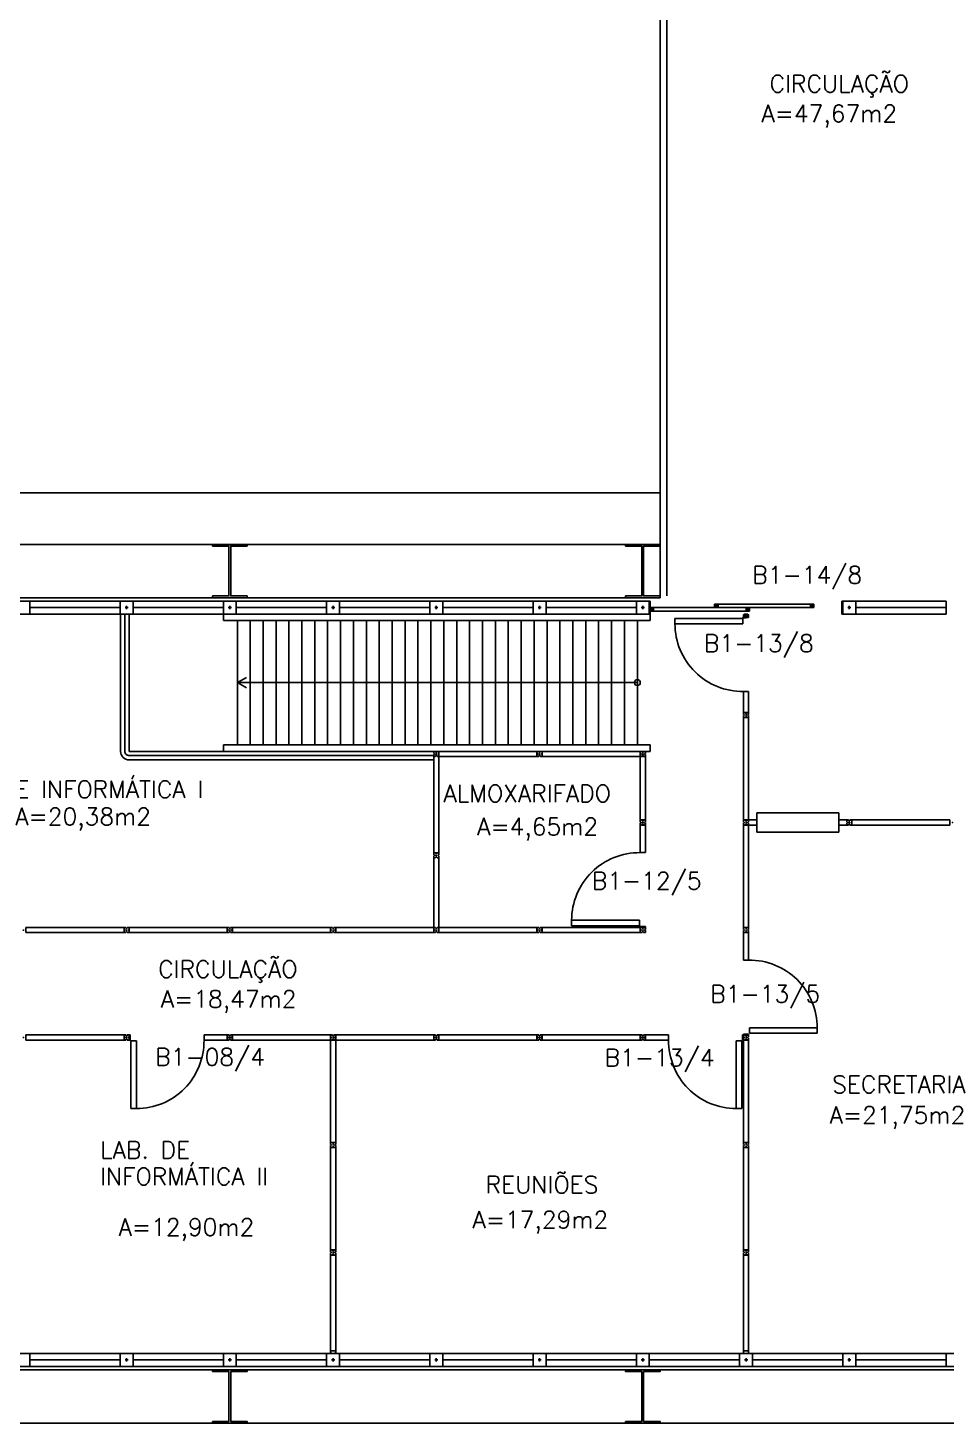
# Model space of a CAD drawing. Header units: centimetres. Extents: x -29 to 78, y -13 to 56.
# Drawn here: x -20.93 to -10.26, y 17.19 to 33.41 of the extents above; entities that cross this region are included whole.
import ezdxf
from ezdxf.enums import TextEntityAlignment as Align

# ---------------------------------------------------------------- set-up
doc = ezdxf.new("R2010")
doc.units = ezdxf.units.CM
doc.header["$LTSCALE"] = 0.01
doc.header["$MEASUREMENT"] = 0
doc.layers.get('0').update_dxf_attribs({"color": 1, "linetype": 'CONTINUOUS'})
for name, color, linetype in [('ALV', 2, 'CONTINUOUS'), ('AREA', 2, 'CONTINUOUS'), ('DIV', 2, 'CONTINUOUS'), ('ENDEREÇO', 2, 'CONTINUOUS'), ('ESC', 1, 'CONTINUOUS'), ('ESQUA', 1, 'CONTINUOUS'), ('ESTRUTURA', 3, 'CONTINUOUS'), ('PORTA', 2, 'CONTINUOUS'), ('TEXTO', 2, 'CONTINUOUS')]:
    doc.layers.add(name, color=color, linetype=linetype)
doc.styles.add('UNB-100', font='simplex.shx', dxfattribs={"height": 0.2})

# ---------------------------------------------------------------- blocks, each defined once
blk = doc.blocks.new('VIGTA')
for p, q in [((0, 0.62), (4.4, 0.62)), ((0, 0), (4.4, 0))]:
    blk.add_line(p, q)
blk = doc.blocks.new('MTT')
at = {"color": 2}
for p, q in [((-0.008, 0.03), (-0.03, 0.03)), ((-0.03, 0.03), (-0.03, 0.006)), ((-0.0205, 0.006), (-0.03, 0.006)), ((-0.0205, -0.006), (-0.0205, 0.006)), ((-0.008, 0.03), (-0.008, 0.02)), ((-0.008, 0.02), (0.008, 0.02)), ((-0.0051, 0), (0.0051, 0)), ((0, -0.0051), (0, 0.0051)), ((0.008, 0.03), (0.03, 0.03)), ((0.008, 0.03), (0.008, 0.02)), ((0.0205, -0.006), (0.0205, 0.006)), ((0.0205, 0.006), (0.03, 0.006)), ((0.03, 0.006), (0.03, 0.03)), ((-0.0205, -0.006), (-0.03, -0.006)), ((-0.03, -0.03), (-0.03, -0.006)), ((-0.008, -0.03), (-0.03, -0.03)), ((-0.008, -0.02), (0.008, -0.02)), ((-0.008, -0.03), (-0.008, -0.02)), ((0.008, -0.03), (0.008, -0.02)), ((0.008, -0.03), (0.03, -0.03)), ((0.0205, -0.006), (0.03, -0.006)), ((0.03, -0.006), (0.03, -0.03))]:
    blk.add_line(p, q, dxfattribs=at)
blk = doc.blocks.new('DIV12')
for p, q in [((-0.0051, 0), (0.0051, 0)), ((0, -0.0051), (0, 0.0051)), ((0.03, 0.03), (1.17, 0.03)), ((0.03, 0.03), (0.03, -0.03)), ((0.03, 0.009), (0.03, 0.027)), ((1.17, 0.03), (1.17, -0.03)), ((1.1949, 0), (1.2051, 0)), ((1.2051, 0), (1.1949, 0)), ((1.2, -0.0051), (1.2, 0.0051)), ((0.03, -0.03), (0.03, -0.009)), ((0.03, -0.009), (0.03, -0.027)), ((0.03, -0.03), (1.17, -0.03))]:
    blk.add_line(p, q)
blk = doc.blocks.new('DIV125')
for p, q in [((-0.03, 1.22), (0.03, 1.22)), ((-0.03, 0.03), (-0.03, 1.22)), ((0.0051, 1.25), (-0.0051, 1.25)), ((0, 1.2551), (0, 1.2449)), ((0, 1.2449), (0, 1.2551)), ((0.03, 0.03), (0.03, 1.22)), ((-0.03, 0.03), (0.03, 0.03)), ((-0.009, 0.03), (-0.027, 0.03)), ((0.0051, 0), (-0.0051, 0)), ((0, -0.0051), (0, 0.0051)), ((0.009, 0.03), (0.027, 0.03)), ((0.03, 0.03), (0.009, 0.03))]:
    blk.add_line(p, q)
blk = doc.blocks.new('IMTT125')
for p, q in [((-0.03, -0.083), (-0.03, -0.105)), ((-0.03, -0.083), (-0.02, -0.083)), ((-0.03, -1.22), (-0.03, -0.105)), ((-0.03, -0.105), (0.03, -0.105)), ((-0.02, -0.083), (-0.02, -0.075)), ((0.02, -0.075), (-0.02, -0.075)), ((0, -0.0801), (0, -0.0699)), ((0.02, -0.083), (0.02, -0.075)), ((0.03, -0.083), (0.02, -0.083)), ((0.03, -0.083), (0.03, -0.105)), ((0.03, -1.22), (0.03, -0.105)), ((-0.03, -1.22), (0.03, -1.22)), ((-0.009, -1.22), (-0.027, -1.22)), ((0.0051, -1.25), (-0.0051, -1.25)), ((0, -1.2551), (0, -1.2449)), ((0.03, -1.22), (0.009, -1.22)), ((0.009, -1.22), (0.027, -1.22))]:
    blk.add_line(p, q)
blk = doc.blocks.new('ESC2')
for p, q in [((-4.875, -0.075), (0.087, -0.075)), ((-4.875, -0.075), (-4.875, -0.152)), ((0.087, -0.152), (-4.875, -0.152)), ((-4.713, -1.595), (-4.713, -0.152)), ((-4.563, -1.595), (-4.563, -0.152)), ((-4.413, -1.595), (-4.413, -0.152)), ((-4.263, -1.595), (-4.263, -0.152)), ((-4.113, -1.595), (-4.113, -0.152)), ((-3.963, -1.595), (-3.963, -0.152)), ((-3.813, -1.595), (-3.813, -0.152)), ((-3.663, -1.595), (-3.663, -0.152)), ((-3.513, -1.595), (-3.513, -0.152)), ((-3.363, -1.595), (-3.363, -0.152)), ((-3.213, -1.595), (-3.213, -0.152)), ((-3.063, -1.595), (-3.063, -0.152)), ((-2.913, -1.595), (-2.913, -0.152)), ((-2.763, -1.595), (-2.763, -0.152)), ((-2.613, -1.595), (-2.613, -0.152)), ((-2.463, -1.595), (-2.463, -0.152)), ((-2.313, -1.595), (-2.313, -0.152)), ((-2.163, -1.595), (-2.163, -0.152)), ((-2.013, -1.595), (-2.013, -0.152)), ((-1.863, -1.595), (-1.863, -0.152)), ((-1.713, -1.595), (-1.713, -0.152)), ((-1.563, -1.595), (-1.563, -0.152)), ((-1.413, -1.595), (-1.413, -0.152)), ((-1.263, -1.595), (-1.263, -0.152)), ((-1.113, -1.595), (-1.113, -0.152)), ((-0.963, -1.595), (-0.963, -0.152)), ((-0.813, -1.595), (-0.813, -0.152)), ((-0.663, -1.595), (-0.663, -0.152)), ((-0.513, -1.595), (-0.513, -0.152)), ((-0.363, -1.595), (-0.363, -0.152)), ((-0.213, -1.595), (-0.213, -0.152)), ((-0.063, -1.595), (-0.063, -0.152)), ((0.087, -0.152), (0.087, -0.075)), ((-4.875, -1.595), (-4.875, -1.672)), ((0.087, -1.595), (-4.875, -1.595)), ((0.087, -1.672), (0.087, -1.595)), ((0.087, -1.672), (-4.875, -1.672))]:
    blk.add_line(p, q)
blk = doc.blocks.new('PD12')
at = {"color": 2}
for p, q in [((-0.05, 0.827), (-0.113, 0.827)), ((-0.113, 0.827), (-0.113, 0.04)), ((-0.05, 0.04), (-0.05, 0.827)), ((-1.205, 0), (-1.195, 0)), ((-1.2, -0.005), (-1.2, 0.005)), ((-1.17, 0.03), (-1.17, -0.03)), ((-1.17, 0.03), (-0.9, 0.03)), ((-1.17, 0.009), (-1.17, 0.027)), ((-0.9, 0.03), (-0.9, -0.03)), ((-0.113, 0.04), (-0.05, 0.04)), ((-0.04, 0.03), (-0.04, -0.03)), ((-0.04, 0.03), (-0.03, 0.03)), ((-0.03, 0.03), (-0.03, -0.03)), ((0.005, 0), (-0.005, 0)), ((-0.005, 0), (0.005, 0)), ((0, -0.005), (0, 0.005)), ((-1.17, -0.009), (-1.17, -0.027)), ((-1.17, -0.03), (-1.17, -0.009)), ((-1.17, -0.03), (-0.9, -0.03)), ((-0.04, -0.03), (-0.03, -0.03))]:
    blk.add_line(p, q, dxfattribs=at)
at = {"color": 1}
blk.add_arc((-0.113, 0.04), 0.787, 90, 180.7004, dxfattribs=at)
blk = doc.blocks.new('PE125')
at = {"color": 2}
for p, q in [((0, -0.005), (0, 0.005)), ((0, 0.005), (0, -0.005)), ((-0.03, -0.04), (-0.03, -0.03)), ((0.03, -0.03), (-0.03, -0.03)), ((0.03, -0.04), (-0.03, -0.04)), ((-0.006, -0.023), (-0.006, -0.029)), ((-0.005, 0), (0.005, 0)), ((-0.005, -0.023), (-0.005, -0.028)), ((0.005, -0.03), (-0.005, -0.03)), ((-0.004, -0.021), (0.004, -0.021)), ((-0.004, -0.022), (0.004, -0.022)), ((0.004, -0.029), (-0.004, -0.029)), ((0, -0.04), (0, -0.042)), ((0.031, -0.042), (0, -0.042)), ((0.005, -0.023), (0.005, -0.028)), ((0.006, -0.023), (0.006, -0.029)), ((0.035, -0.04), (0.009, -0.04)), ((0.03, -0.04), (0.03, -0.03)), ((0.038, -0.048), (0.038, -0.081)), ((0.04, -0.081), (0.038, -0.081)), ((0.04, -0.045), (0.04, -0.071)), ((0.04, -0.113), (0.04, -0.05)), ((0.04, -0.05), (0.827, -0.05)), ((0.827, -0.113), (0.04, -0.113)), ((0.827, -0.05), (0.827, -0.113)), ((0.03, -0.9), (-0.03, -0.9)), ((-0.03, -1.22), (-0.03, -0.9)), ((0.03, -1.22), (0.03, -0.9)), ((-0.03, -1.22), (-0.009, -1.22)), ((0.03, -1.22), (-0.03, -1.22)), ((-0.009, -1.22), (-0.027, -1.22)), ((-0.006, -1.228), (-0.006, -1.221)), ((0.005, -1.22), (-0.005, -1.22)), ((-0.005, -1.228), (-0.005, -1.222)), ((-0.005, -1.25), (0.005, -1.25)), ((0.004, -1.221), (-0.004, -1.221)), ((-0.004, -1.229), (0.004, -1.229)), ((-0.004, -1.23), (0.004, -1.23)), ((0, -1.255), (0, -1.245)), ((0.005, -1.228), (0.005, -1.222)), ((0.006, -1.228), (0.006, -1.221)), ((0.009, -1.22), (0.027, -1.22))]:
    blk.add_line(p, q, dxfattribs=at)
blk.add_circle((0.035, -0.045), 0.00461, dxfattribs=at)
for centre, radius, start, end in [((-0.004, -0.023), 0.002, 90, 180), ((-0.005, -0.029), 0.001, 180, 270), ((-0.004, -0.023), 0.001, 90, 180), ((-0.004, -0.028), 0.001, 180, 270), ((0.004, -0.023), 0.002, 0, 90), ((0.004, -0.023), 0.001, 360, 90), ((0.004, -0.028), 0.001, 270, 360), ((0.005, -0.029), 0.001, 270, 360), ((-0.005, -1.221), 0.001, 90, 180), ((-0.004, -1.228), 0.002, 180, 270), ((-0.004, -1.222), 0.001, 90, 180), ((-0.004, -1.228), 0.001, 180, 270), ((0.004, -1.222), 0.001, 0, 90), ((0.004, -1.228), 0.002, 270, 0), ((0.004, -1.228), 0.001, 270, 0), ((0.005, -1.221), 0.001, 0, 90)]:
    blk.add_arc(centre, radius, start, end, dxfattribs=at)
at = {"color": 1}
blk.add_arc((0.04, -0.113), 0.787, 269.2996, 0, dxfattribs=at)
blk = doc.blocks.new('PE12')
at = {"color": 2}
for p, q in [((0.05, 0.04), (0.05, 0.827)), ((0.05, 0.827), (0.113, 0.827)), ((0.113, 0.827), (0.113, 0.04)), ((-0.005, 0), (0.005, 0)), ((0.005, 0), (-0.005, 0)), ((0, -0.005), (0, 0.005)), ((0.03, 0.03), (0.03, -0.03)), ((0.04, 0.03), (0.03, 0.03)), ((0.04, 0.03), (0.04, -0.03)), ((0.113, 0.04), (0.05, 0.04)), ((1.17, 0.03), (0.9, 0.03)), ((0.9, 0.03), (0.9, -0.03)), ((1.17, 0.03), (1.17, -0.03)), ((1.17, 0.009), (1.17, 0.027)), ((1.205, 0), (1.195, 0)), ((1.2, -0.005), (1.2, 0.005)), ((0.04, -0.03), (0.03, -0.03)), ((1.17, -0.03), (0.9, -0.03)), ((1.17, -0.009), (1.17, -0.027)), ((1.17, -0.03), (1.17, -0.009))]:
    blk.add_line(p, q, dxfattribs=at)
at = {"color": 1}
blk.add_arc((0.113, 0.04), 0.787, 359.2996, 90, dxfattribs=at)

msp = doc.modelspace()

# ---------------------------------------------------------------- linework, layer by layer
for p, q in [((-28.383, 28.008), (-13.583, 28.008)), ((-18.496, 25.8), (-18.389, 25.859)), ((-13.846, 25.8), (-18.496, 25.8)), ((-18.496, 25.8), (-18.389, 25.741))]:
    msp.add_line(p, q)
msp.add_lwpolyline([(-16.213, 25.001), (-19.753, 25.001), (-19.753, 26.598)])
msp.add_circle((-13.846, 25.8), 0.0338)
at = {"layer": 'ALV'}
for p, q in [((-13.503, 37.008), (-13.503, 26.808)), ((-13.583, 36.988), (-13.583, 26.808))]:
    msp.add_line(p, q, dxfattribs=at)
at = {"layer": 'DIV'}
for p, q in [((-12.622, 26.547), (-13.41, 26.547)), ((-13.41, 26.484), (-12.622, 26.484)), ((-12.622, 26.552), (-12.622, 26.526)), ((-12.622, 26.484), (-12.622, 26.547)), ((-12.622, 26.516), (-12.62, 26.516)), ((-12.62, 26.549), (-12.62, 26.516)), ((-12.618, 26.557), (-12.592, 26.557)), ((-12.614, 26.555), (-12.583, 26.555)), ((-12.613, 26.587), (-12.613, 26.571)), ((-12.613, 26.568), (-12.553, 26.568)), ((-12.613, 26.557), (-12.613, 26.567)), ((-12.613, 26.567), (-12.553, 26.567)), ((-12.613, 26.557), (-12.553, 26.557)), ((-12.611, 26.586), (-12.611, 26.572)), ((-12.61, 26.59), (-12.603, 26.59)), ((-12.61, 26.568), (-12.592, 26.568)), ((-12.609, 26.588), (-12.603, 26.588)), ((-12.609, 26.57), (-12.593, 26.57)), ((-12.603, 26.583), (-12.603, 26.595)), ((-12.601, 26.583), (-12.601, 26.595)), ((-12.566, 26.598), (-12.6, 26.598)), ((-12.584, 26.58), (-12.6, 26.58)), ((-12.566, 26.597), (-12.599, 26.597)), ((-12.583, 26.581), (-12.599, 26.581)), ((-12.591, 26.577), (-12.591, 26.572)), ((-12.589, 26.576), (-12.589, 26.571)), ((-12.589, 26.576), (-12.589, 26.569)), ((-12.589, 26.574), (-12.589, 26.568)), ((-12.578, 26.597), (-12.588, 26.597)), ((-12.588, 26.576), (-12.588, 26.57)), ((-12.588, 26.574), (-12.588, 26.569)), ((-12.588, 26.568), (-12.578, 26.568)), ((-12.588, 26.567), (-12.578, 26.567)), ((-12.583, 26.578), (-12.587, 26.578)), ((-12.579, 26.578), (-12.587, 26.578)), ((-12.579, 26.577), (-12.587, 26.577)), ((-12.579, 26.576), (-12.587, 26.576)), ((-12.579, 26.575), (-12.587, 26.575)), ((-12.587, 26.569), (-12.579, 26.569)), ((-12.587, 26.568), (-12.579, 26.568)), ((-12.585, 26.578), (-12.584, 26.579)), ((-12.583, 26.587), (-12.584, 26.579)), ((-12.582, 26.58), (-12.584, 26.58)), ((-12.583, 26.593), (-12.583, 26.604)), ((-12.583, 26.592), (-12.583, 26.602)), ((-12.583, 26.602), (-12.583, 26.592)), ((-12.583, 26.587), (-12.582, 26.579)), ((-12.583, 26.586), (-12.583, 26.586)), ((-12.582, 26.585), (-12.583, 26.585)), ((-12.582, 26.584), (-12.583, 26.584)), ((-12.582, 26.583), (-12.583, 26.583)), ((-12.582, 26.582), (-12.583, 26.582)), ((-12.582, 26.581), (-12.583, 26.581)), ((-12.582, 26.579), (-12.583, 26.579)), ((-12.583, 26.578), (-12.583, 26.579)), ((-12.583, 26.557), (-12.583, 26.555)), ((-12.566, 26.581), (-12.582, 26.581)), ((-12.566, 26.58), (-12.582, 26.58)), ((-12.582, 26.578), (-12.582, 26.579)), ((-12.58, 26.578), (-12.582, 26.579)), ((-12.579, 26.578), (-12.582, 26.578)), ((-12.578, 26.576), (-12.578, 26.57)), ((-12.578, 26.574), (-12.578, 26.569)), ((-12.577, 26.576), (-12.577, 26.571)), ((-12.577, 26.576), (-12.577, 26.569)), ((-12.577, 26.574), (-12.577, 26.568)), ((-12.575, 26.577), (-12.575, 26.572)), ((-12.556, 26.568), (-12.574, 26.568)), ((-12.557, 26.57), (-12.573, 26.57)), ((-12.564, 26.583), (-12.564, 26.595)), ((-12.563, 26.583), (-12.563, 26.595)), ((-12.556, 26.59), (-12.563, 26.59)), ((-12.557, 26.588), (-12.563, 26.588)), ((-12.555, 26.586), (-12.555, 26.572)), ((-12.553, 26.587), (-12.553, 26.571)), ((-12.553, 26.557), (-12.553, 26.567)), ((-12.613, 25.697), (-12.553, 25.697)), ((-12.613, 25.453), (-12.613, 25.697)), ((-12.553, 25.453), (-12.553, 25.697)), ((-12.613, 25.453), (-12.553, 25.453)), ((-12.592, 25.453), (-12.61, 25.453)), ((-12.589, 25.446), (-12.589, 25.452)), ((-12.588, 25.453), (-12.578, 25.453)), ((-12.588, 25.446), (-12.588, 25.451)), ((-12.587, 25.452), (-12.579, 25.452)), ((-12.579, 25.445), (-12.587, 25.445)), ((-12.579, 25.444), (-12.587, 25.444)), ((-12.578, 25.446), (-12.578, 25.451)), ((-12.577, 25.446), (-12.577, 25.452)), ((-12.574, 25.453), (-12.556, 25.453)), ((-12.553, 25.453), (-12.574, 25.453)), ((-16.191, 25.001), (-16.213, 25.001)), ((-16.213, 25.001), (-16.213, 24.977)), ((-16.191, 25.001), (-16.191, 24.991)), ((-16.191, 24.991), (-16.175, 24.991)), ((-16.175, 25.001), (-16.153, 25.001)), ((-16.175, 25.001), (-16.175, 24.991)), ((-16.153, 24.977), (-16.153, 25.001)), ((-14.991, 25.001), (-15.013, 25.001)), ((-15.013, 25.001), (-15.013, 24.977)), ((-14.991, 25.001), (-14.991, 24.991)), ((-14.991, 24.991), (-14.975, 24.991)), ((-14.975, 25.001), (-14.953, 25.001)), ((-14.975, 25.001), (-14.975, 24.991)), ((-14.953, 24.977), (-14.953, 25.001)), ((-13.791, 25.001), (-13.813, 25.001)), ((-13.813, 25.001), (-13.813, 24.977)), ((-13.791, 25.001), (-13.791, 24.991)), ((-13.791, 24.991), (-13.775, 24.991)), ((-13.775, 25.001), (-13.753, 25.001)), ((-13.775, 25.001), (-13.775, 24.991)), ((-13.753, 24.977), (-13.753, 25.001)), ((-16.203, 24.977), (-16.213, 24.977)), ((-16.203, 24.965), (-16.213, 24.965)), ((-16.213, 24.941), (-16.213, 24.965)), ((-16.191, 24.941), (-16.213, 24.941)), ((-16.213, 23.821), (-16.213, 24.941)), ((-16.203, 24.965), (-16.203, 24.977)), ((-16.191, 24.951), (-16.175, 24.951)), ((-16.191, 24.941), (-16.191, 24.951)), ((-16.188, 24.971), (-16.178, 24.971)), ((-16.183, 24.966), (-16.183, 24.977)), ((-16.175, 24.941), (-16.175, 24.951)), ((-16.175, 24.941), (-16.153, 24.941)), ((-16.162, 24.965), (-16.162, 24.977)), ((-16.162, 24.977), (-16.153, 24.977)), ((-16.162, 24.965), (-16.153, 24.965)), ((-16.153, 24.965), (-16.153, 24.941)), ((-16.153, 23.821), (-16.153, 24.941)), ((-15.003, 24.977), (-15.013, 24.977)), ((-15.003, 24.965), (-15.013, 24.965)), ((-15.013, 24.941), (-15.013, 24.965)), ((-14.991, 24.941), (-15.013, 24.941)), ((-15.003, 24.965), (-15.003, 24.977)), ((-14.991, 24.951), (-14.975, 24.951)), ((-14.991, 24.941), (-14.991, 24.951)), ((-14.988, 24.971), (-14.978, 24.971)), ((-14.983, 24.966), (-14.983, 24.977)), ((-14.975, 24.941), (-14.975, 24.951)), ((-14.975, 24.941), (-14.953, 24.941)), ((-14.962, 24.965), (-14.962, 24.977)), ((-14.962, 24.977), (-14.953, 24.977)), ((-14.962, 24.965), (-14.953, 24.965)), ((-14.953, 24.965), (-14.953, 24.941)), ((-13.803, 24.977), (-13.813, 24.977)), ((-13.803, 24.965), (-13.813, 24.965)), ((-13.813, 24.941), (-13.813, 24.965)), ((-13.813, 24.203), (-13.813, 24.941)), ((-13.813, 24.941), (-13.753, 24.941)), ((-13.791, 24.941), (-13.813, 24.941)), ((-13.803, 24.965), (-13.803, 24.977)), ((-13.791, 24.951), (-13.775, 24.951)), ((-13.791, 24.941), (-13.791, 24.951)), ((-13.789, 24.949), (-13.789, 24.942)), ((-13.778, 24.971), (-13.788, 24.971)), ((-13.788, 24.971), (-13.778, 24.971)), ((-13.788, 24.949), (-13.788, 24.943)), ((-13.788, 24.941), (-13.778, 24.941)), ((-13.779, 24.951), (-13.787, 24.951)), ((-13.779, 24.95), (-13.787, 24.95)), ((-13.787, 24.942), (-13.779, 24.942)), ((-13.783, 24.966), (-13.783, 24.977)), ((-13.783, 24.977), (-13.783, 24.966)), ((-13.783, 24.966), (-13.783, 24.977)), ((-13.778, 24.949), (-13.778, 24.943)), ((-13.777, 24.949), (-13.777, 24.942)), ((-13.775, 24.941), (-13.775, 24.951)), ((-13.775, 24.941), (-13.753, 24.941)), ((-13.762, 24.965), (-13.762, 24.977)), ((-13.762, 24.977), (-13.753, 24.977)), ((-13.762, 24.965), (-13.753, 24.965)), ((-13.753, 24.965), (-13.753, 24.941)), ((-13.753, 24.203), (-13.753, 24.941)), ((-13.813, 24.203), (-13.753, 24.203)), ((-13.792, 24.203), (-13.81, 24.203)), ((-13.789, 24.196), (-13.789, 24.202)), ((-13.788, 24.203), (-13.778, 24.203)), ((-13.788, 24.196), (-13.788, 24.201)), ((-13.787, 24.202), (-13.779, 24.202)), ((-13.779, 24.195), (-13.787, 24.195)), ((-13.779, 24.194), (-13.787, 24.194)), ((-13.783, 24.168), (-13.783, 24.179)), ((-13.778, 24.196), (-13.778, 24.201)), ((-13.777, 24.196), (-13.777, 24.202)), ((-13.753, 24.203), (-13.774, 24.203)), ((-13.774, 24.203), (-13.756, 24.203)), ((-12.456, 24.203), (-12.553, 24.203)), ((-11.413, 24.203), (-11.506, 24.203)), ((-13.778, 24.173), (-13.788, 24.173)), ((-12.456, 24.143), (-12.553, 24.143)), ((-11.413, 24.143), (-11.506, 24.143)), ((-16.213, 23.821), (-16.153, 23.821)), ((-16.213, 22.953), (-16.213, 23.761)), ((-16.192, 23.821), (-16.21, 23.821)), ((-16.189, 23.813), (-16.189, 23.82)), ((-16.188, 23.821), (-16.178, 23.821)), ((-16.188, 23.813), (-16.188, 23.819)), ((-16.178, 23.791), (-16.188, 23.791)), ((-16.187, 23.82), (-16.179, 23.82)), ((-16.179, 23.812), (-16.187, 23.812)), ((-16.179, 23.811), (-16.187, 23.811)), ((-16.183, 23.786), (-16.183, 23.796)), ((-16.178, 23.813), (-16.178, 23.819)), ((-16.177, 23.813), (-16.177, 23.82)), ((-16.153, 23.821), (-16.174, 23.821)), ((-16.174, 23.821), (-16.156, 23.821)), ((-16.153, 23.761), (-16.153, 22.953)), ((-12.553, 22.893), (-12.613, 22.893)), ((-12.613, 22.893), (-12.613, 22.573)), ((-12.613, 22.893), (-12.592, 22.893)), ((-12.592, 22.893), (-12.61, 22.893)), ((-12.588, 22.923), (-12.578, 22.923)), ((-12.583, 22.929), (-12.583, 22.918)), ((-12.574, 22.893), (-12.556, 22.893)), ((-12.553, 22.893), (-12.553, 22.573)), ((-12.553, 22.573), (-12.613, 22.573)), ((-11.756, 21.786), (-12.543, 21.786)), ((-12.543, 21.786), (-12.543, 21.723)), ((-11.756, 21.723), (-11.756, 21.786)), ((-12.553, 21.713), (-12.613, 21.713)), ((-12.613, 21.713), (-12.613, 21.703)), ((-12.553, 21.703), (-12.613, 21.703)), ((-12.588, 21.673), (-12.578, 21.673)), ((-12.583, 21.668), (-12.583, 21.679)), ((-12.583, 21.679), (-12.583, 21.668)), ((-12.553, 21.713), (-12.553, 21.703)), ((-12.543, 21.723), (-11.756, 21.723))]:
    msp.add_line(p, q, dxfattribs=at)
at = {"layer": 'DIV', "color": 1}
msp.add_lwpolyline([(-16.213, 24.901), (-19.753, 24.901, -0.414214), (-19.853, 25.001), (-19.853, 26.598), (-19.803, 26.598), (-19.803, 25.001, 0.414214), (-19.753, 24.951), (-16.213, 24.951)], format="xyb", close=True, dxfattribs=at)
at = {"layer": 'DIV'}
msp.add_lwpolyline([(-12.456, 24.285), (-11.506, 24.285), (-11.506, 24.062), (-12.456, 24.062)], close=True, dxfattribs=at)
msp.add_circle((-12.618, 26.552), 0.00461, dxfattribs=at)
at = {"layer": 'DIV', "color": 1}
for centre, start, end in [((-12.622, 26.484), 180, 270.7004), ((-12.543, 21.786), 0, 90.7004)]:
    msp.add_arc(centre, 0.787, start, end, dxfattribs=at)
at = {"layer": 'DIV'}
for centre, radius, start, end in [((-12.61, 26.587), 0.003, 90, 180), ((-12.61, 26.571), 0.003, 180, 270), ((-12.609, 26.586), 0.002, 90, 180), ((-12.609, 26.572), 0.002, 180, 270), ((-12.6, 26.595), 0.003, 90, 180), ((-12.6, 26.583), 0.003, 180, 270), ((-12.599, 26.595), 0.002, 90, 180), ((-12.599, 26.583), 0.002, 180, 270), ((-12.593, 26.572), 0.002, 270, 0), ((-12.592, 26.571), 0.003, 270, 0), ((-12.588, 26.577), 0.003, 90, 180), ((-12.587, 26.576), 0.002, 90, 180), ((-12.587, 26.576), 0.002, 90, 180), ((-12.587, 26.574), 0.002, 90, 180), ((-12.588, 26.569), 0.001, 180, 270), ((-12.588, 26.568), 0.001, 180, 270), ((-12.587, 26.576), 0.001, 90, 180), ((-12.587, 26.574), 0.001, 90, 180), ((-12.587, 26.57), 0.001, 180, 270), ((-12.587, 26.569), 0.001, 180, 270), ((-12.579, 26.576), 0.002, 0, 90), ((-12.579, 26.576), 0.002, 0, 90), ((-12.579, 26.576), 0.001, 0, 90), ((-12.579, 26.574), 0.002, 0, 90), ((-12.579, 26.574), 0.001, 0, 90), ((-12.579, 26.57), 0.001, 270, 0), ((-12.579, 26.569), 0.001, 270, 0), ((-12.578, 26.577), 0.003, 0, 90), ((-12.578, 26.569), 0.001, 270, 0), ((-12.578, 26.568), 0.001, 270, 0), ((-12.574, 26.571), 0.003, 180, 270), ((-12.573, 26.572), 0.002, 180, 270), ((-12.566, 26.595), 0.003, 0, 90), ((-12.566, 26.595), 0.002, 0, 90), ((-12.566, 26.583), 0.003, 270, 0), ((-12.566, 26.583), 0.002, 270, 0), ((-12.557, 26.586), 0.002, 0, 90), ((-12.557, 26.572), 0.002, 270, 0), ((-12.556, 26.587), 0.003, 0, 90), ((-12.556, 26.571), 0.003, 270, 0), ((-12.588, 25.452), 0.001, 90, 180), ((-12.587, 25.446), 0.002, 180, 270), ((-12.587, 25.451), 0.001, 90, 180), ((-12.587, 25.446), 0.001, 180, 270), ((-12.579, 25.451), 0.001, 360, 90), ((-12.579, 25.446), 0.001, 270, 360), ((-12.579, 25.446), 0.002, 270, 360), ((-12.578, 25.452), 0.001, 360, 90), ((-13.787, 24.949), 0.002, 90, 180), ((-13.788, 24.942), 0.001, 180, 270), ((-13.787, 24.949), 0.001, 90, 180), ((-13.787, 24.943), 0.001, 180, 270), ((-13.779, 24.949), 0.002, 0, 90), ((-13.779, 24.949), 0.001, 0, 90), ((-13.779, 24.943), 0.001, 270, 0), ((-13.778, 24.942), 0.001, 270, 0), ((-13.788, 24.202), 0.001, 90, 180), ((-13.787, 24.196), 0.002, 180, 270), ((-13.787, 24.201), 0.001, 90, 180), ((-13.787, 24.196), 0.001, 180, 270), ((-13.779, 24.201), 0.001, 360, 90), ((-13.779, 24.196), 0.002, 270, 360), ((-13.779, 24.196), 0.001, 270, 360), ((-13.778, 24.202), 0.001, 360, 90), ((-16.188, 23.82), 0.001, 90, 180), ((-16.187, 23.813), 0.002, 180, 270), ((-16.187, 23.819), 0.001, 90, 180), ((-16.187, 23.813), 0.001, 180, 270), ((-16.179, 23.819), 0.001, 360, 90), ((-16.179, 23.813), 0.002, 270, 360), ((-16.179, 23.813), 0.001, 270, 360), ((-16.178, 23.82), 0.001, 360, 90)]:
    msp.add_arc(centre, radius, start, end, dxfattribs=at)
at = {"layer": 'ESQUA'}
for p, q in [((-21.058, 26.748), (-20.908, 26.748)), ((-19.858, 26.748), (-20.908, 26.748)), ((-20.908, 26.748), (-20.908, 26.598)), ((-20.908, 26.748), (-20.908, 26.598)), ((-19.858, 26.673), (-20.908, 26.673)), ((-19.858, 26.598), (-19.858, 26.748)), ((-19.858, 26.748), (-19.708, 26.748)), ((-19.858, 26.748), (-19.858, 26.598)), ((-19.801, 26.673), (-19.764, 26.673)), ((-19.783, 26.692), (-19.783, 26.655)), ((-18.658, 26.748), (-19.708, 26.748)), ((-19.708, 26.748), (-19.708, 26.598)), ((-19.708, 26.748), (-19.708, 26.598)), ((-18.658, 26.673), (-19.708, 26.673)), ((-18.658, 26.598), (-18.658, 26.748)), ((-18.658, 26.748), (-18.508, 26.748)), ((-18.658, 26.748), (-18.658, 26.598)), ((-18.601, 26.673), (-18.564, 26.673)), ((-18.583, 26.692), (-18.583, 26.655)), ((-17.458, 26.748), (-18.508, 26.748)), ((-18.508, 26.748), (-18.508, 26.598)), ((-18.508, 26.748), (-18.508, 26.598)), ((-17.458, 26.673), (-18.508, 26.673)), ((-17.458, 26.598), (-17.458, 26.748)), ((-17.458, 26.748), (-17.308, 26.748)), ((-17.458, 26.748), (-17.458, 26.598)), ((-17.401, 26.673), (-17.364, 26.673)), ((-17.383, 26.692), (-17.383, 26.655)), ((-17.308, 26.748), (-17.308, 26.598)), ((-16.258, 26.748), (-17.308, 26.748)), ((-17.308, 26.748), (-17.308, 26.598)), ((-16.258, 26.673), (-17.308, 26.673)), ((-16.258, 26.598), (-16.258, 26.748)), ((-16.258, 26.748), (-16.108, 26.748)), ((-16.258, 26.748), (-16.258, 26.598)), ((-16.201, 26.673), (-16.164, 26.673)), ((-16.183, 26.692), (-16.183, 26.655)), ((-16.108, 26.748), (-16.108, 26.598)), ((-15.058, 26.748), (-16.108, 26.748)), ((-16.108, 26.748), (-16.108, 26.598)), ((-15.058, 26.673), (-16.108, 26.673)), ((-15.058, 26.748), (-14.908, 26.748)), ((-15.058, 26.748), (-15.058, 26.598)), ((-15.058, 26.598), (-15.058, 26.748)), ((-15.001, 26.673), (-14.964, 26.673)), ((-14.983, 26.692), (-14.983, 26.655)), ((-14.908, 26.748), (-14.908, 26.598)), ((-13.858, 26.748), (-14.908, 26.748)), ((-14.908, 26.748), (-14.908, 26.598)), ((-13.858, 26.673), (-14.908, 26.673)), ((-13.858, 26.598), (-13.858, 26.748)), ((-13.858, 26.748), (-13.708, 26.748)), ((-13.858, 26.748), (-13.858, 26.598)), ((-13.801, 26.673), (-13.764, 26.673)), ((-13.783, 26.692), (-13.783, 26.655)), ((-13.708, 26.748), (-13.708, 26.598)), ((-13.708, 26.748), (-13.708, 26.598)), ((-11.458, 26.598), (-11.458, 26.748)), ((-11.458, 26.748), (-11.308, 26.748)), ((-11.458, 26.748), (-11.458, 26.598)), ((-11.401, 26.673), (-11.364, 26.673)), ((-11.383, 26.692), (-11.383, 26.655)), ((-11.308, 26.748), (-11.308, 26.598)), ((-10.258, 26.748), (-11.308, 26.748)), ((-11.308, 26.748), (-11.308, 26.598)), ((-10.258, 26.673), (-11.308, 26.673)), ((-10.258, 26.598), (-10.258, 26.748)), ((-20.908, 26.598), (-21.058, 26.598)), ((-20.908, 26.598), (-19.858, 26.598)), ((-19.708, 26.598), (-19.858, 26.598)), ((-19.708, 26.598), (-18.658, 26.598)), ((-18.508, 26.598), (-18.658, 26.598)), ((-18.508, 26.598), (-17.458, 26.598)), ((-17.308, 26.598), (-17.458, 26.598)), ((-17.308, 26.598), (-16.258, 26.598)), ((-16.108, 26.598), (-16.258, 26.598)), ((-16.108, 26.598), (-15.058, 26.598)), ((-14.908, 26.598), (-15.058, 26.598)), ((-14.908, 26.598), (-13.858, 26.598)), ((-13.708, 26.598), (-13.858, 26.598)), ((-11.308, 26.598), (-11.458, 26.598)), ((-11.308, 26.598), (-10.258, 26.598)), ((-21.058, 17.998), (-20.908, 17.998)), ((-19.858, 17.998), (-20.908, 17.998)), ((-20.908, 17.998), (-20.908, 17.848)), ((-20.908, 17.848), (-20.908, 17.998)), ((-19.858, 17.923), (-20.908, 17.923)), ((-19.858, 17.848), (-19.858, 17.998)), ((-19.858, 17.848), (-19.858, 17.998)), ((-19.858, 17.998), (-19.708, 17.998)), ((-19.764, 17.923), (-19.801, 17.923)), ((-19.783, 17.905), (-19.783, 17.942)), ((-18.658, 17.998), (-19.708, 17.998)), ((-19.708, 17.998), (-19.708, 17.848)), ((-19.708, 17.998), (-19.708, 17.848)), ((-18.658, 17.923), (-19.708, 17.923)), ((-18.658, 17.848), (-18.658, 17.998)), ((-18.658, 17.998), (-18.508, 17.998)), ((-18.564, 17.923), (-18.601, 17.923)), ((-18.583, 17.905), (-18.583, 17.942)), ((-17.458, 17.998), (-18.508, 17.998)), ((-18.508, 17.998), (-18.508, 17.848)), ((-17.458, 17.923), (-18.508, 17.923)), ((-17.458, 17.848), (-17.458, 17.998)), ((-17.458, 17.998), (-17.308, 17.998)), ((-17.458, 17.848), (-17.458, 17.998)), ((-17.364, 17.923), (-17.401, 17.923)), ((-17.383, 17.905), (-17.383, 17.942)), ((-17.308, 17.848), (-17.308, 17.998)), ((-16.258, 17.998), (-17.308, 17.998)), ((-17.308, 17.998), (-17.308, 17.848)), ((-16.258, 17.923), (-17.308, 17.923)), ((-16.258, 17.848), (-16.258, 17.998)), ((-16.258, 17.998), (-16.108, 17.998)), ((-16.164, 17.923), (-16.201, 17.923)), ((-16.183, 17.905), (-16.183, 17.942)), ((-16.183, 17.905), (-16.183, 17.942)), ((-16.108, 17.848), (-16.108, 17.998)), ((-15.058, 17.998), (-16.108, 17.998)), ((-16.108, 17.998), (-16.108, 17.848)), ((-15.058, 17.923), (-16.108, 17.923)), ((-15.058, 17.998), (-14.908, 17.998)), ((-15.058, 17.848), (-15.058, 17.998)), ((-15.058, 17.848), (-15.058, 17.998)), ((-14.964, 17.923), (-15.001, 17.923)), ((-14.983, 17.905), (-14.983, 17.942)), ((-14.908, 17.848), (-14.908, 17.998)), ((-13.858, 17.998), (-14.908, 17.998)), ((-14.908, 17.998), (-14.908, 17.848)), ((-13.858, 17.923), (-14.908, 17.923)), ((-13.858, 17.848), (-13.858, 17.998)), ((-13.858, 17.998), (-13.708, 17.998)), ((-13.858, 17.848), (-13.858, 17.998)), ((-13.764, 17.923), (-13.801, 17.923)), ((-13.783, 17.905), (-13.783, 17.942)), ((-13.708, 17.848), (-13.708, 17.998)), ((-12.658, 17.998), (-13.708, 17.998)), ((-13.708, 17.998), (-13.708, 17.848)), ((-12.658, 17.923), (-13.708, 17.923)), ((-12.658, 17.998), (-12.508, 17.998)), ((-12.658, 17.848), (-12.658, 17.998)), ((-12.658, 17.848), (-12.658, 17.998)), ((-12.564, 17.923), (-12.601, 17.923)), ((-12.583, 17.905), (-12.583, 17.942)), ((-11.458, 17.998), (-12.508, 17.998)), ((-12.508, 17.998), (-12.508, 17.848)), ((-12.508, 17.848), (-12.508, 17.998)), ((-11.458, 17.923), (-12.508, 17.923)), ((-11.458, 17.848), (-11.458, 17.998)), ((-11.458, 17.998), (-11.308, 17.998)), ((-11.458, 17.848), (-11.458, 17.998)), ((-11.364, 17.923), (-11.401, 17.923)), ((-11.383, 17.905), (-11.383, 17.942)), ((-11.308, 17.848), (-11.308, 17.998)), ((-10.258, 17.998), (-11.308, 17.998)), ((-11.308, 17.998), (-11.308, 17.848)), ((-10.258, 17.923), (-11.308, 17.923)), ((-10.258, 17.998), (-10.108, 17.998)), ((-10.258, 17.848), (-10.258, 17.998)), ((-10.258, 17.848), (-10.258, 17.998)), ((-20.908, 17.848), (-21.058, 17.848)), ((-20.908, 17.848), (-19.858, 17.848)), ((-19.708, 17.848), (-19.858, 17.848)), ((-19.708, 17.848), (-18.658, 17.848)), ((-18.508, 17.848), (-18.658, 17.848)), ((-18.508, 17.848), (-17.458, 17.848)), ((-17.308, 17.848), (-17.458, 17.848)), ((-17.308, 17.848), (-16.258, 17.848)), ((-16.108, 17.848), (-16.258, 17.848)), ((-16.108, 17.848), (-15.058, 17.848)), ((-14.908, 17.848), (-15.058, 17.848)), ((-14.908, 17.848), (-13.858, 17.848)), ((-13.708, 17.848), (-13.858, 17.848)), ((-13.708, 17.848), (-12.658, 17.848)), ((-12.508, 17.848), (-12.658, 17.848)), ((-12.508, 17.848), (-11.458, 17.848)), ((-11.308, 17.848), (-11.458, 17.848)), ((-11.308, 17.848), (-10.258, 17.848)), ((-10.108, 17.848), (-10.258, 17.848))]:
    msp.add_line(p, q, dxfattribs=at)
at = {"layer": 'ESTRUTURA'}
msp.add_line((-13.41, 26.547), (-13.41, 26.484), dxfattribs=at)
for points in [[(-18.783, 26.808), (-18.783, 26.788), (-18.383, 26.788), (-18.383, 26.808), (-18.573, 26.808), (-18.573, 27.388), (-18.383, 27.388), (-18.383, 27.408), (-18.783, 27.408), (-18.783, 27.388), (-18.593, 27.388), (-18.593, 26.808)], [(-13.983, 26.808), (-13.983, 26.788), (-13.583, 26.788), (-13.583, 26.808), (-13.773, 26.808), (-13.773, 27.388), (-13.583, 27.388), (-13.583, 27.408), (-13.983, 27.408), (-13.983, 27.388), (-13.793, 27.388), (-13.793, 26.808)], [(-18.783, 17.208), (-18.783, 17.188), (-18.383, 17.188), (-18.383, 17.208), (-18.573, 17.208), (-18.573, 17.788), (-18.383, 17.788), (-18.383, 17.808), (-18.783, 17.808), (-18.783, 17.788), (-18.593, 17.788), (-18.593, 17.208)], [(-13.983, 17.208), (-13.983, 17.188), (-13.583, 17.188), (-13.583, 17.208), (-13.773, 17.208), (-13.773, 17.788), (-13.583, 17.788), (-13.583, 17.808), (-13.983, 17.808), (-13.983, 17.788), (-13.793, 17.788), (-13.793, 17.208)]]:
    msp.add_lwpolyline(points, close=True, dxfattribs=at)
at = {"layer": 'PORTA'}
for p, q in [((-13.708, 26.748), (-13.698, 26.748)), ((-13.698, 26.748), (-13.698, 26.653)), ((-13.698, 26.673), (-13.658, 26.673)), ((-13.698, 26.653), (-13.698, 26.598)), ((-13.698, 26.633), (-13.658, 26.633)), ((-13.688, 26.663), (-13.668, 26.663)), ((-13.688, 26.663), (-13.688, 26.643)), ((-13.688, 26.643), (-13.668, 26.643)), ((-13.668, 26.663), (-13.668, 26.643)), ((-13.658, 26.673), (-13.658, 26.633)), ((-13.658, 26.673), (-12.583, 26.673)), ((-13.658, 26.633), (-12.583, 26.633)), ((-12.948, 26.673), (-12.948, 26.713)), ((-12.948, 26.713), (-12.908, 26.713)), ((-12.948, 26.673), (-12.908, 26.673)), ((-12.938, 26.683), (-12.938, 26.703)), ((-12.938, 26.703), (-12.918, 26.703)), ((-12.938, 26.683), (-12.918, 26.683)), ((-12.918, 26.683), (-12.918, 26.703)), ((-12.908, 26.673), (-12.908, 26.713)), ((-11.833, 26.713), (-12.908, 26.713)), ((-11.833, 26.673), (-12.908, 26.673)), ((-12.583, 26.673), (-12.583, 26.633)), ((-12.543, 26.673), (-12.583, 26.673)), ((-12.543, 26.633), (-12.583, 26.633)), ((-12.573, 26.663), (-12.573, 26.643)), ((-12.553, 26.663), (-12.573, 26.663)), ((-12.553, 26.643), (-12.573, 26.643)), ((-12.553, 26.663), (-12.553, 26.643)), ((-12.543, 26.673), (-12.543, 26.633)), ((-11.793, 26.713), (-11.833, 26.713)), ((-11.833, 26.673), (-11.833, 26.713)), ((-11.793, 26.673), (-11.833, 26.673)), ((-11.803, 26.703), (-11.823, 26.703)), ((-11.823, 26.683), (-11.823, 26.703)), ((-11.803, 26.683), (-11.823, 26.683)), ((-11.803, 26.683), (-11.803, 26.703)), ((-11.793, 26.713), (-11.793, 26.673)), ((-11.458, 26.748), (-11.468, 26.748)), ((-11.468, 26.693), (-11.468, 26.748)), ((-11.468, 26.598), (-11.468, 26.693)), ((-13.708, 26.598), (-13.698, 26.598)), ((-11.458, 26.598), (-11.468, 26.598))]:
    msp.add_line(p, q, dxfattribs=at)

# ---------------------------------------------------------------- block references
at = {"rotation": 180}
for p in [(-18.783, 27.408), (-13.983, 27.408), (-18.783, 17.808), (-13.983, 17.808), (-9.183, 17.808)]:
    msp.add_blockref('VIGTA', p, dxfattribs=at)
at = {"layer": 'DIV'}
for name, p in [('MTT', (-12.583, 25.423)), ('DIV125', (-12.583, 24.173)), ('DIV12', (-16.183, 24.971)), ('DIV12', (-14.983, 24.971)), ('MTT', (-13.783, 24.173)), ('MTT', (-12.583, 24.173)), ('DIV125', (-12.583, 22.923)), ('MTT', (-16.183, 23.791)), ('DIV12', (-20.983, 22.923)), ('MTT', (-19.783, 22.923)), ('DIV12', (-19.783, 22.923)), ('MTT', (-18.583, 22.923)), ('DIV12', (-18.583, 22.923)), ('MTT', (-17.383, 22.923)), ('DIV12', (-17.383, 22.923)), ('MTT', (-16.183, 22.923)), ('DIV12', (-16.183, 22.923)), ('MTT', (-14.983, 22.923)), ('DIV12', (-14.983, 22.923)), ('MTT', (-13.783, 22.923)), ('MTT', (-12.583, 22.923)), ('DIV12', (-20.983, 21.673)), ('MTT', (-19.783, 21.673)), ('MTT', (-18.583, 21.673)), ('DIV12', (-18.583, 21.673)), ('MTT', (-17.383, 21.673)), ('DIV12', (-17.383, 21.673)), ('MTT', (-16.183, 21.673)), ('DIV12', (-16.183, 21.673)), ('MTT', (-14.983, 21.673)), ('DIV12', (-14.983, 21.673)), ('MTT', (-13.783, 21.673)), ('MTT', (-12.583, 21.673))]:
    msp.add_blockref(name, p, dxfattribs=at)
at = {"layer": 'DIV', "rotation": 180}
for name, p in [('PE125', (-13.783, 22.923)), ('PD12', (-19.783, 21.673)), ('PE12', (-12.583, 21.673))]:
    msp.add_blockref(name, p, dxfattribs=at)
at = {"layer": 'DIV', "xscale": -1}
for name, p in [('MTT', (-11.383, 24.173)), ('DIV12', (-10.183, 24.173))]:
    msp.add_blockref(name, p, dxfattribs=at)
at = {"layer": 'DIV', "xscale": -1, "rotation": 180}
for name, p in [('DIV125', (-17.383, 21.673)), ('DIV125', (-12.583, 21.673)), ('MTT', (-17.383, 20.423)), ('MTT', (-12.583, 20.423)), ('DIV125', (-17.383, 20.423)), ('DIV125', (-12.583, 20.423)), ('MTT', (-17.383, 19.173)), ('IMTT125', (-17.383, 17.923)), ('MTT', (-12.583, 19.173)), ('IMTT125', (-12.583, 17.923))]:
    msp.add_blockref(name, p, dxfattribs=at)
at = {"layer": 'ESC'}
msp.add_blockref('ESC2', (-13.783, 26.673), dxfattribs=at)

# ---------------------------------------------------------------- texts
at = {"layer": 'AREA', "style": 'UNB-100'}
for s, p in [('A=47,67m2', (-11.615, 32.319)), ('A=20,38m2', (-20.288, 24.143)), ('A=4,65m2', (-15.005, 24.026)), ('A=18,47m2', (-18.597, 22.02)), ('A=21,75m2', (-10.823, 20.671)), ('A=17,29m2', (-14.973, 19.454)), ('A=12,90m2', (-19.087, 19.368))]:
    msp.add_text(s, height=0.2, dxfattribs=at).set_placement(p, align=Align.CENTER)
at = {"layer": 'ENDEREÇO', "char_height": 0.2, "attachment_point": 1, "style": 'UNB-100'}
for s, insert, width in [('B1-14/8', (-12.51, 27.153), 1.72733), ('B1-13/8', (-13.073, 26.358), 1.38581), ('B1-12/5', (-14.376, 23.596), 0.91055), ('B1-13/5', (-12.998, 22.28), 0.97454), ('B1-08/4', (-19.451, 21.547), 1.49555), ('B1-13/4', (-14.226, 21.539), 1.71222)]:
    msp.add_mtext(s, dxfattribs=dict(at, insert=insert, width=width))
at = {"layer": 'TEXTO', "style": 'UNB-100'}
for s, p in [('CIRCULAÇÃO', (-11.499, 32.665)), ('CIRCULAÇÃO', (-18.606, 22.368)), ('SECRETARIA', (-10.806, 21.027)), ('REUNIÕES', (-14.954, 19.861))]:
    msp.add_text(s, height=0.2, dxfattribs=at).set_placement(p, align=Align.CENTER)
for s, p in [('LAB. DE INFORMÁTICA I', (-21.96, 24.459)), ('ALMOXARIFADO', (-16.099, 24.411)), ('LAB. DE ', (-20.091, 20.265)), ('INFORMÁTICA II', (-20.091, 19.957))]:
    msp.add_text(s, height=0.2, dxfattribs=at).set_placement(p)

doc.saveas('drawing.dxf')
